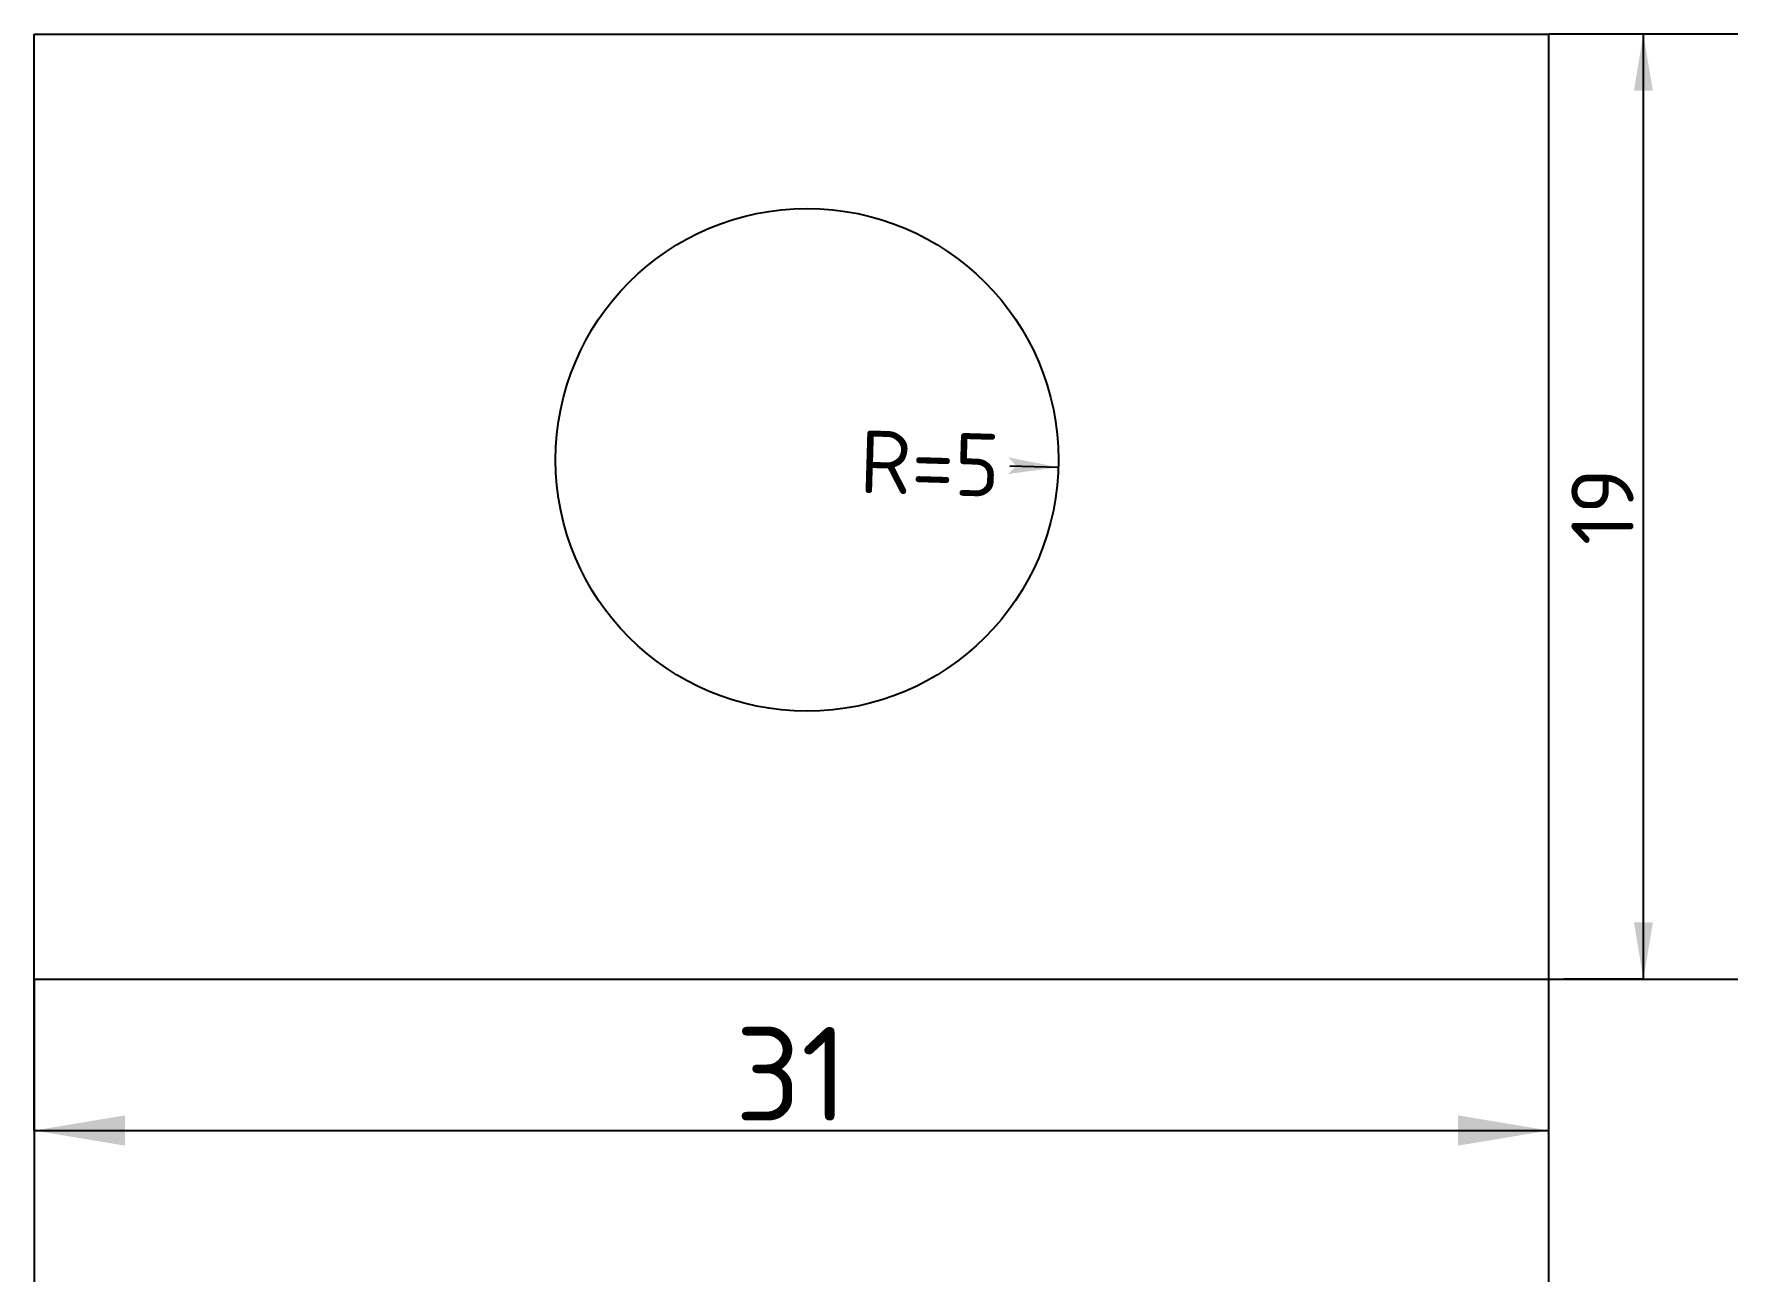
# Model space of a CAD drawing. Extents: x 0 to 35, y -6.2 to 19.4.
import ezdxf
from ezdxf.enums import TextEntityAlignment as Align

# ---------------------------------------------------------------- set-up
doc = ezdxf.new("R2010")
doc.units = 0
doc.layers.add('DIMENSIONS', color=1, linetype='CONTINUOUS')
doc.styles.add('ISOCPEUR', font='isocpeur.ttf')

# ---------------------------------------------------------------- blocks, each defined once
blk = doc.blocks.new('DIMTICK_ARROW')
at = {"color": 5}
blk.add_line((0, 0.5), (0, -0.5), dxfattribs=at)
at = {"color": 7}
blk.add_solid([(0, 0), (0.3, 0.05), (0.3, -0.05)], dxfattribs=at)
blk = doc.blocks.new('DIMTICK_RADIUS')
at = {"color": 7}
blk.add_solid([(0, 0), (0.3, 0.05), (0.3, -0.05), (0.25, 0)], dxfattribs=at)

msp = doc.modelspace()

# ---------------------------------------------------------------- linework, layer by layer
at = {"color": 3}
for p, q in [((0, 19.443), (31.151, 19.443)), ((0, 0), (0, 19.443)), ((0, 0), (0, 19.443)), ((0, 19.443), (31.151, 19.443)), ((31.151, 0), (31.151, 19.443)), ((31.151, 0), (31.151, 19.443)), ((0, 0), (31.151, 0)), ((0, 0), (31.151, 0))]:
    msp.add_line(p, q, dxfattribs=at)
msp.add_circle((15.896, 10.683), 5.171, dxfattribs=at)
at = {"layer": 'DIMENSIONS', "color": 5}
for p, q in [((33.096, 19.443), (31.451, 19.443)), ((33.096, 19.443), (31.451, 19.443)), ((33.096, 19.443), (31.451, 19.443)), ((33.096, 19.443), (31.451, 19.443)), ((33.096, 19.443), (31.451, 19.443)), ((33.096, 19.443), (31.451, 19.443)), ((33.096, 19.443), (31.451, 19.443)), ((0, -3.115), (0, 0.012)), ((0, -3.115), (0, 0.012)), ((0, -3.115), (0, 0.012)), ((0, -3.115), (0, 0.012)), ((0, -3.115), (0, 0.012)), ((0, -3.115), (0, 0.012)), ((0, -3.115), (0, 0.012)), ((0, -3.115), (0, 0.012)), ((31.151, -3.115), (31.151, 0.012)), ((31.151, -3.115), (31.151, 0.012)), ((31.151, -3.115), (31.151, 0.012)), ((31.151, -3.115), (31.151, 0.012)), ((31.151, -3.115), (31.151, 0.012)), ((31.151, -3.115), (31.151, 0.012)), ((31.151, -3.115), (31.151, 0.012)), ((31.151, -3.115), (31.151, 0.012)), ((33.096, 0), (31.451, 0)), ((33.096, 0), (31.451, 0)), ((33.096, 0), (31.451, 0)), ((33.096, 0), (31.451, 0)), ((33.096, 0), (31.451, 0)), ((33.096, 0), (31.451, 0)), ((33.096, 0), (31.451, 0))]:
    msp.add_line(p, q, dxfattribs=at)
at = {"layer": 'DIMENSIONS', "color": 7}
for p, q in [((33.096, 0), (33.096, 19.443)), ((33.096, 0), (33.096, 19.443)), ((33.096, 0), (33.096, 19.443)), ((33.096, 0), (33.096, 19.443)), ((33.096, 0), (33.096, 19.443)), ((33.096, 0), (33.096, 19.443)), ((33.096, 0), (33.096, 19.443)), ((20.065, 10.561), (21.064, 10.532)), ((0, -3.115), (31.151, -3.115)), ((0, -3.115), (31.151, -3.115)), ((0, -3.115), (31.151, -3.115)), ((0, -3.115), (31.151, -3.115)), ((0, -3.115), (31.151, -3.115)), ((0, -3.115), (31.151, -3.115)), ((0, -3.115), (31.151, -3.115)), ((0, -3.115), (31.151, -3.115))]:
    msp.add_line(p, q, dxfattribs=at)

# ---------------------------------------------------------------- block references
at = {"layer": 'DIMENSIONS'}
for name, p, xscale, yscale, rotation in [('DIMTICK_ARROW', (33.096, 19.443), 3.888569328603302, 3.888569328603302, 270), ('DIMTICK_ARROW', (33.096, 19.443), 3.888569328603302, 3.888569328603302, 270), ('DIMTICK_ARROW', (33.096, 19.443), 3.888569328603302, 3.888569328603302, 270), ('DIMTICK_ARROW', (33.096, 19.443), 3.888569328603302, 3.888569328603302, 270), ('DIMTICK_ARROW', (33.096, 19.443), 3.888569328603302, 3.888569328603302, 270), ('DIMTICK_ARROW', (33.096, 19.443), 3.888569328603302, 3.888569328603302, 270), ('DIMTICK_ARROW', (33.096, 19.443), 3.888569328603302, 3.888569328603302, 270), ('DIMTICK_RADIUS', (21.064, 10.532), 3.4470101740732564, 3.4470101740732564, 178.32675277906827), ('DIMTICK_ARROW', (33.096, 0), 3.888569328603302, 3.888569328603302, 90), ('DIMTICK_ARROW', (33.096, 0), 3.888569328603302, 3.888569328603302, 90), ('DIMTICK_ARROW', (33.096, 0), 3.888569328603302, 3.888569328603302, 90), ('DIMTICK_ARROW', (33.096, 0), 3.888569328603302, 3.888569328603302, 90), ('DIMTICK_ARROW', (33.096, 0), 3.888569328603302, 3.888569328603302, 90), ('DIMTICK_ARROW', (33.096, 0), 3.888569328603302, 3.888569328603302, 90), ('DIMTICK_ARROW', (33.096, 0), 3.888569328603302, 3.888569328603302, 90), ('DIMTICK_ARROW', (31.151, -3.115), 6.230257231981993, 6.230257231981993, 180), ('DIMTICK_ARROW', (31.151, -3.115), 6.230257231981993, 6.230257231981993, 180), ('DIMTICK_ARROW', (31.151, -3.115), 6.230257231981993, 6.230257231981993, 180), ('DIMTICK_ARROW', (31.151, -3.115), 6.230257231981993, 6.230257231981993, 180), ('DIMTICK_ARROW', (31.151, -3.115), 6.230257231981993, 6.230257231981993, 180), ('DIMTICK_ARROW', (31.151, -3.115), 6.230257231981993, 6.230257231981993, 180), ('DIMTICK_ARROW', (31.151, -3.115), 6.230257231981993, 6.230257231981993, 180), ('DIMTICK_ARROW', (31.151, -3.115), 6.230257231981993, 6.230257231981993, 180)]:
    msp.add_blockref(name, p, dxfattribs=dict(at, xscale=xscale, yscale=yscale, rotation=rotation))
at = {"layer": 'DIMENSIONS', "xscale": 6.230257231981993, "yscale": 6.230257231981993}
msp.add_blockref('DIMTICK_ARROW', (0, -3.115), dxfattribs=at)
msp.add_blockref('DIMTICK_ARROW', (0, -3.115), dxfattribs=at)
msp.add_blockref('DIMTICK_ARROW', (0, -3.115), dxfattribs=at)
msp.add_blockref('DIMTICK_ARROW', (0, -3.115), dxfattribs=at)
msp.add_blockref('DIMTICK_ARROW', (0, -3.115), dxfattribs=at)
msp.add_blockref('DIMTICK_ARROW', (0, -3.115), dxfattribs=at)
msp.add_blockref('DIMTICK_ARROW', (0, -3.115), dxfattribs=at)
msp.add_blockref('DIMTICK_ARROW', (0, -3.115), dxfattribs=at)

# ---------------------------------------------------------------- texts
at = {"layer": 'DIMENSIONS', "color": 7, "style": 'ISOCPEUR'}
msp.add_text('R=5', height=1.2926, rotation=-1.6732, dxfattribs=at).set_placement((19.865, 10.567), align=Align.MIDDLE_RIGHT)
msp.add_text('19', height=1.2802, rotation=90, dxfattribs=at).set_placement((32.255, 9.721), align=Align.MIDDLE_CENTER)
msp.add_text('19', height=1.2802, rotation=90, dxfattribs=at).set_placement((32.255, 9.721), align=Align.MIDDLE_CENTER)
msp.add_text('19', height=1.2802, rotation=90, dxfattribs=at).set_placement((32.255, 9.721), align=Align.MIDDLE_CENTER)
msp.add_text('19', height=1.2802, rotation=90, dxfattribs=at).set_placement((32.255, 9.721), align=Align.MIDDLE_CENTER)
msp.add_text('19', height=1.2802, rotation=90, dxfattribs=at).set_placement((32.255, 9.721), align=Align.MIDDLE_CENTER)
msp.add_text('19', height=1.2802, rotation=90, dxfattribs=at).set_placement((32.255, 9.721), align=Align.MIDDLE_CENTER)
msp.add_text('19', height=1.2802, rotation=90, dxfattribs=at).set_placement((32.255, 9.721), align=Align.MIDDLE_CENTER)
msp.add_text('31', height=1.9306, dxfattribs=at).set_placement((15.576, -1.95), align=Align.MIDDLE_CENTER)
msp.add_text('31', height=1.9306, dxfattribs=at).set_placement((15.576, -1.95), align=Align.MIDDLE_CENTER)
msp.add_text('31', height=1.9306, dxfattribs=at).set_placement((15.576, -1.95), align=Align.MIDDLE_CENTER)
msp.add_text('31', height=1.9306, dxfattribs=at).set_placement((15.576, -1.95), align=Align.MIDDLE_CENTER)
msp.add_text('31', height=1.9306, dxfattribs=at).set_placement((15.576, -1.95), align=Align.MIDDLE_CENTER)
msp.add_text('31', height=1.9306, dxfattribs=at).set_placement((15.576, -1.95), align=Align.MIDDLE_CENTER)
msp.add_text('31', height=1.9306, dxfattribs=at).set_placement((15.576, -1.95), align=Align.MIDDLE_CENTER)
msp.add_text('31', height=1.9306, dxfattribs=at).set_placement((15.576, -1.95), align=Align.MIDDLE_CENTER)

doc.saveas('drawing.dxf')
